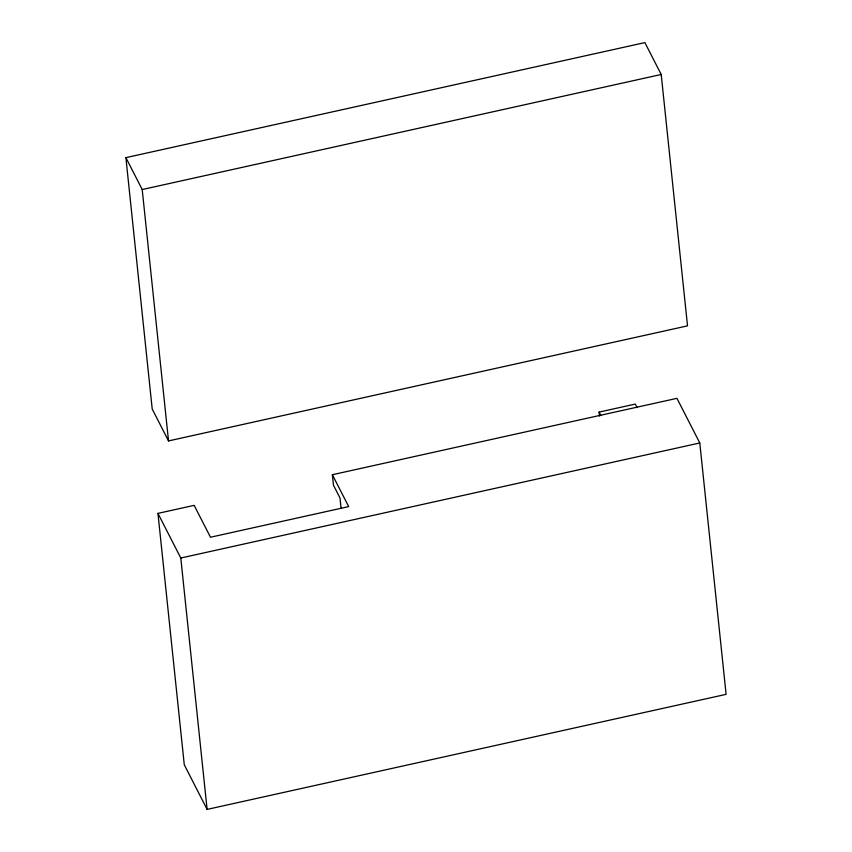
<?xml version="1.0" encoding="UTF-8"?>
<svg xmlns="http://www.w3.org/2000/svg" width="852" height="852" viewBox="0 0 852 852"><rect width="100%" height="100%" fill="white"/><g stroke="black" fill="none" stroke-linecap="round" stroke-linejoin="round"><path stroke-width="1.28" d="M125.894 157.652L644.889 42.6L661.205 74.486L687.521 325.858L168.526 440.921L152.21 409.035L125.894 157.652L142.209 189.538L168.526 440.921M142.209 189.538L661.205 74.486M599.51 416.032L599.094 412.102L635.304 404.072L637.083 407.554M157.95 513.383L194.16 505.353L210.476 537.239L348.681 506.599L332.365 474.724L676.946 398.331L699.79 442.965L726.106 694.348L207.111 809.4L184.277 764.766L157.95 513.383L180.794 558.017L207.111 809.4M180.794 558.017L699.79 442.965M599.094 412.102L600.873 415.584M341.077 508.42L339.98 497.951L333.462 485.193L332.365 474.724"/></g></svg>
